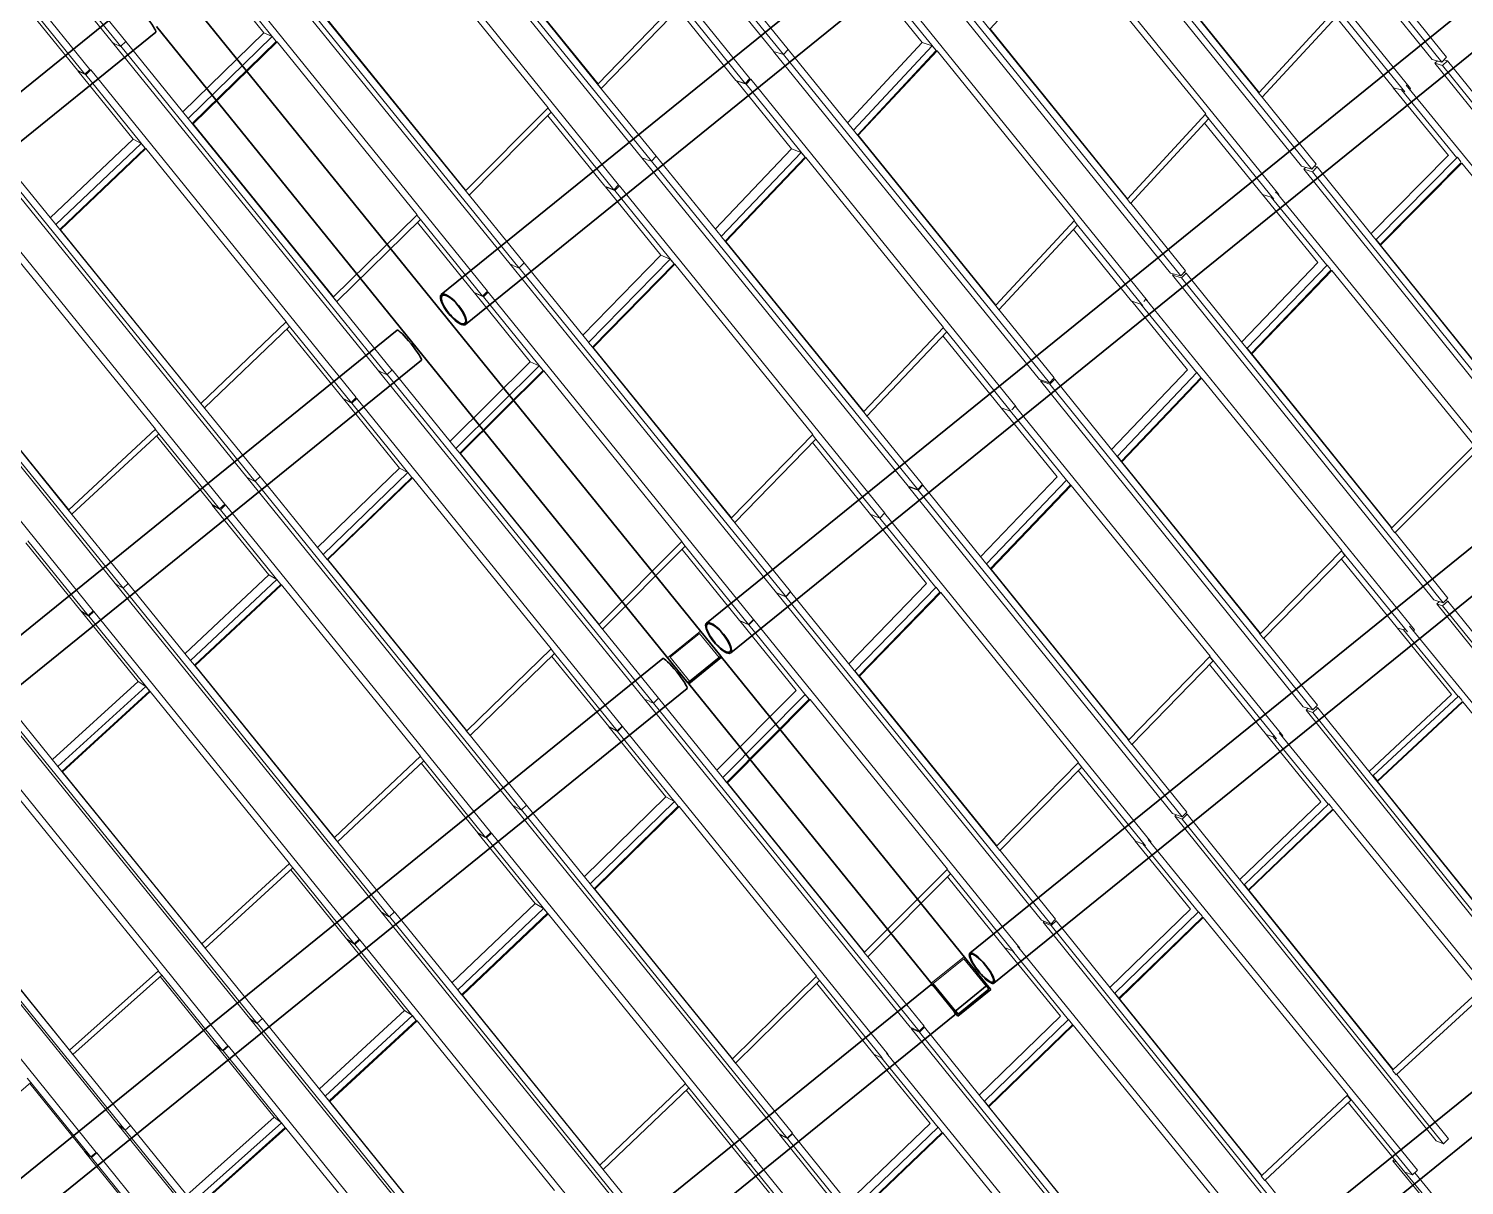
# Model space of a CAD drawing. Header units: millimetres. Extents: x 834681283 to 835686922, y 817551134 to 819407044.
# Drawn here: x 835292976 to 835303174, y 818116803 to 818125021 of the extents above; entities that cross this region are included whole.
import ezdxf

# ---------------------------------------------------------------- set-up
doc = ezdxf.new("R2010")
doc.units = ezdxf.units.MM
doc.header["$LTSCALE"] = 1200
doc.header["$MEASUREMENT"] = 0
for name, pattern in [('P01-MAGP-P-RF$0$P01_MS_01_N1-FloorPlan-PART2OFUPPERROOFSETTINGOUT$0$BH DASHED2', [3, 2, -1]), ('P01-MAGP-P-RF$0$P01_MS_01_N1-FloorPlan-PART2OFUPPERROOFSETTINGOUT$0$BH DASHED3', [2, 1, -1]), ('P01-MAGP-P-RF$0$PHANTOM', [2.5, 1.25, -0.25, 0.25, -0.25, 0.25, -0.25])]:
    doc.linetypes.add(name, pattern=pattern)
for name, color, linetype, lineweight in [('P01-MAGP-P-RF$0$MMH053__', 253, 'P01-MAGP-P-RF$0$PHANTOM', 40), ('P01-MAGP-P-RF$0$P01_MS_01_N1-FloorPlan-PART2OFUPPERROOFSETTINGOUT$0$S-BEAM', 253, 'Continuous', 35), ('P01-MAGP-P-RF$0$P01_MS_01_N1-FloorPlan-PART2OFUPPERROOFSETTINGOUT$0$S-BEAM-HIDN', 253, 'P01-MAGP-P-RF$0$P01_MS_01_N1-FloorPlan-PART2OFUPPERROOFSETTINGOUT$0$BH DASHED2', 18), ('P01-MAGP-P-RF$0$P01_MS_01_N1-FloorPlan-PART2OFUPPERROOFSETTINGOUT$0$S-COLS', 253, 'Continuous', 35), ('P01-MAGP-P-RF$0$P01_MS_01_N1-FloorPlan-PART2OFUPPERROOFSETTINGOUT$0$S-COLS-HIDN', 253, 'P01-MAGP-P-RF$0$P01_MS_01_N1-FloorPlan-PART2OFUPPERROOFSETTINGOUT$0$BH DASHED3', 18), ('P01-MAGP-P-RF$0$ROOF MESH HALF TONE$0$A-GLAZ', 253, 'Continuous', 9), ('P01-MAGP-P-RF$0$ROOF MESH HALF TONE$0$A-MASS', 253, 'Continuous', 9)]:
    doc.layers.add(name, color=color, linetype=linetype, lineweight=lineweight)

# ---------------------------------------------------------------- blocks, each defined once
blk = doc.blocks.new('P01-MAGP-P-RF$0$P01_MS_01_N1-FloorPlan-PART2OFUPPERROOFSETTINGOUT$0$Circular Hollow Sections - CHS273x10_PSB97-8451182-PART 2 OF  UPPER ROOF SETTING OUT')
at = {"layer": 'P01-MAGP-P-RF$0$P01_MS_01_N1-FloorPlan-PART2OFUPPERROOFSETTINGOUT$0$S-BEAM'}
for p, q in [((68874, 29559), (61814, 24615)), ((61970, 24392), (69031, 29335))]:
    blk.add_line(p, q, dxfattribs=at)
for centre, major_axis, start_param, end_param in [((68953, 29447), (-78, 112), 3.141593, 6.283185), ((61892, 24503), (-78, 112), 0, 3.141593), ((61892, 24503), (-73, 104), 0, 3.141593), ((61892, 24503), (-78, 112), 3.141593, 6.283185), ((61892, 24503), (-73, 104), 3.141593, 6.283185)]:
    blk.add_ellipse(centre, major_axis=major_axis, ratio=0.113157, start_param=start_param, end_param=end_param, dxfattribs=at)
blk = doc.blocks.new('P01-MAGP-P-RF$0$P01_MS_01_N1-FloorPlan-PART2OFUPPERROOFSETTINGOUT$0$Circular Hollow Sections - CHS273x10_PSB97-8452344-PART 2 OF  UPPER ROOF SETTING OUT')
at = {"layer": 'P01-MAGP-P-RF$0$P01_MS_01_N1-FloorPlan-PART2OFUPPERROOFSETTINGOUT$0$S-BEAM'}
for p, q in [((79635, 29769), (72642, 24873)), ((72798, 24649), (79792, 29546))]:
    blk.add_line(p, q, dxfattribs=at)
for centre, major_axis, start_param, end_param in [((79713, 29657), (-78, 112), 3.141593, 6.283185), ((72720, 24761), (-78, 112), 0, 3.141593), ((72720, 24761), (-73, 104), 0, 3.141593), ((72720, 24761), (-78, 112), 3.141593, 6.283185), ((72720, 24761), (-73, 104), 3.141593, 6.283185)]:
    blk.add_ellipse(centre, major_axis=major_axis, ratio=0.321903, start_param=start_param, end_param=end_param, dxfattribs=at)
blk = doc.blocks.new('P01-MAGP-P-RF$0$P01_MS_01_N1-FloorPlan-PART2OFUPPERROOFSETTINGOUT$0$Circular Hollow Sections - CHS273x10_PSB97-8467913-PART 2 OF  UPPER ROOF SETTING OUT')
at = {"layer": 'P01-MAGP-P-RF$0$P01_MS_01_N1-FloorPlan-PART2OFUPPERROOFSETTINGOUT$0$S-BEAM'}
for p, q in [((72314, 24643), (65254, 19699)), ((65410, 19476), (72471, 24419))]:
    blk.add_line(p, q, dxfattribs=at)
for centre, major_axis, start_param, end_param in [((72392, 24531), (-78, 112), 3.141593, 6.283185), ((65332, 19587), (-78, 112), 0, 3.141593), ((65332, 19587), (-73, 104), 0, 3.141593), ((65332, 19587), (-78, 112), 3.141593, 6.283185), ((65332, 19587), (-73, 104), 3.141593, 6.283185)]:
    blk.add_ellipse(centre, major_axis=major_axis, ratio=0.128373, start_param=start_param, end_param=end_param, dxfattribs=at)
blk = doc.blocks.new('P01-MAGP-P-RF$0$P01_MS_01_N1-FloorPlan-PART2OFUPPERROOFSETTINGOUT$0$Circular Hollow Sections - CHS273x10_PSB97-8451184-PART 2 OF  UPPER ROOF SETTING OUT')
at = {"layer": 'P01-MAGP-P-RF$0$P01_MS_01_N1-FloorPlan-PART2OFUPPERROOFSETTINGOUT$0$S-BEAM'}
for p, q in [((70594, 27101), (63522, 22149)), ((63679, 21926), (70751, 26877))]:
    blk.add_line(p, q, dxfattribs=at)
for centre, major_axis, start_param, end_param in [((70673, 26989), (-78, 112), 3.141593, 6.283185), ((63601, 22037), (-78, 112), 0, 3.141593), ((63601, 22037), (-73, 104), 0, 3.141593), ((63601, 22037), (-78, 112), 3.141593, 6.283185), ((63601, 22037), (-73, 104), 3.141593, 6.283185)]:
    blk.add_ellipse(centre, major_axis=major_axis, ratio=0.120776, start_param=start_param, end_param=end_param, dxfattribs=at)
blk = doc.blocks.new('P01-MAGP-P-RF$0$P01_MS_01_N1-FloorPlan-PART2OFUPPERROOFSETTINGOUT$0$Circular Hollow Sections - CHS273x10_PSB97-8452498-PART 2 OF  UPPER ROOF SETTING OUT')
at = {"layer": 'P01-MAGP-P-RF$0$P01_MS_01_N1-FloorPlan-PART2OFUPPERROOFSETTINGOUT$0$S-BEAM'}
for p, q in [((77913, 32226), (70925, 27333)), ((71082, 27109), (78070, 32002))]:
    blk.add_line(p, q, dxfattribs=at)
for centre, major_axis, start_param, end_param in [((77992, 32114), (-78, 112), 3.141593, 6.283185), ((71004, 27221), (-78, 112), 0, 3.141593), ((71004, 27221), (-78, 112), 3.141593, 6.283185), ((71004, 27221), (-73, 104), 3.141593, 6.283185), ((71004, 27221), (-73, 104), 0, 3.141593)]:
    blk.add_ellipse(centre, major_axis=major_axis, ratio=0.333615, start_param=start_param, end_param=end_param, dxfattribs=at)
blk = doc.blocks.new('P01-MAGP-P-RF$0$P01_MS_01_N1-FloorPlan-PART2OFUPPERROOFSETTINGOUT$0$Circular Hollow Sections - CHS273x10_PSB97-8780686-PART 2 OF  UPPER ROOF SETTING OUT')
at = {"layer": 'P01-MAGP-P-RF$0$P01_MS_01_N1-FloorPlan-PART2OFUPPERROOFSETTINGOUT$0$S-BEAM'}
for p, q in [((79690, 26145), (74344, 22402)), ((74500, 22178), (79847, 25922))]:
    blk.add_line(p, q, dxfattribs=at)
for centre, major_axis, start_param, end_param in [((79768, 26034), (-78, 112), 3.141593, 6.283185), ((74422, 22290), (-78, 112), 0, 3.141593), ((74422, 22290), (-73, 104), 0, 3.141593), ((74422, 22290), (-78, 112), 3.141593, 6.283185), ((74422, 22290), (-73, 104), 3.141593, 6.283185)]:
    blk.add_ellipse(centre, major_axis=major_axis, ratio=0.248945, start_param=start_param, end_param=end_param, dxfattribs=at)
blk = doc.blocks.new('P01-MAGP-P-RF$0$P01_MS_01_N1-FloorPlan-PART2OFUPPERROOFSETTINGOUT$0$Circular Hollow Sections - CHS273x10_PSB97-8780685-PART 2 OF  UPPER ROOF SETTING OUT')
at = {"layer": 'P01-MAGP-P-RF$0$P01_MS_01_N1-FloorPlan-PART2OFUPPERROOFSETTINGOUT$0$S-BEAM'}
for p, q in [((74051, 22197), (66959, 17231)), ((67115, 17007), (74208, 21973))]:
    blk.add_line(p, q, dxfattribs=at)
for centre, major_axis, start_param, end_param in [((74130, 22085), (-78, 112), 5.685052, 6.283185), ((74130, 22085), (-78, 112), 3.141593, 3.739726), ((67037, 17119), (-78, 112), 3.141593, 6.283185), ((67037, 17119), (-78, 112), 0, 3.141593), ((67037, 17119), (-73, 104), 0, 3.141593), ((67037, 17119), (-73, 104), 3.141593, 6.283185)]:
    blk.add_ellipse(centre, major_axis=major_axis, ratio=0.136488, start_param=start_param, end_param=end_param, dxfattribs=at)
at = {"layer": 'P01-MAGP-P-RF$0$P01_MS_01_N1-FloorPlan-PART2OFUPPERROOFSETTINGOUT$0$S-BEAM-HIDN'}
blk.add_ellipse((74130, 22085), major_axis=(-78, 112), ratio=0.136488, start_param=3.745948, end_param=5.67883, dxfattribs=at)
blk = doc.blocks.new('P01-MAGP-P-RF$0$ROOF MESH HALF TONE')
at = {"layer": 'P01-MAGP-P-RF$0$ROOF MESH HALF TONE$0$A-GLAZ', "lineweight": 5}
for p, q in [((66998, 31739), (68720, 29281)), ((68777, 29250), (67053, 31711)), ((68547, 29103), (66829, 31558)), ((71677, 31350), (73400, 28892)), ((73468, 28865), (71744, 31325)), ((68814, 29283), (67512, 31141)), ((73219, 28711), (71503, 31165)), ((76361, 30949), (78062, 28508)), ((78131, 28484), (76431, 30925)), ((77896, 28312), (76165, 30779)), ((70691, 30661), (72413, 28203)), ((72480, 28173), (70755, 30634)), ((72236, 28022), (70520, 30476)), ((75374, 30264), (77084, 27816)), ((77155, 27791), (75445, 30239)), ((76814, 28362), (75480, 30273)), ((76910, 27626), (75187, 30086)), ((71230, 30041), (72135, 28750)), ((72140, 28748), (71235, 30039)), ((69705, 29971), (71427, 27514)), ((71491, 27482), (69766, 29943)), ((70869, 29898), (71774, 28604)), ((69797, 29276), (69441, 29786)), ((71253, 27333), (69536, 29787)), ((69881, 29209), (69499, 29755)), ((68457, 29103), (68100, 29613)), ((68509, 29072), (68119, 29629)), ((74387, 29579), (76104, 27124)), ((75830, 27674), (74492, 29586)), ((76820, 28360), (75930, 29635)), ((76175, 27098), (74457, 29553)), ((74946, 28943), (75539, 29506)), ((75539, 29506), (76431, 28234)), ((73504, 28898), (73125, 29439)), ((74458, 28881), (74102, 29389)), ((75926, 26939), (74207, 29395)), ((68720, 29282), (70441, 26824)), ((68733, 29275), (68720, 29282)), ((68734, 29272), (68777, 29250)), ((68815, 29283), (68778, 29251)), ((69219, 28706), (68815, 29283)), ((69797, 29276), (69184, 28756)), ((69855, 29245), (69797, 29276)), ((70238, 29355), (71145, 28061)), ((71150, 28058), (70243, 29353)), ((72754, 29299), (72140, 28748)), ((74553, 28817), (74171, 29362)), ((70502, 26790), (68778, 29251)), ((69219, 28706), (69855, 29245)), ((69245, 28669), (69881, 29208)), ((69250, 28666), (69886, 29206)), ((69881, 29208), (69855, 29245)), ((69881, 29209), (69886, 29206)), ((69881, 29209), (69881, 29208)), ((69886, 29206), (70793, 27910)), ((72161, 28713), (72774, 29264)), ((73119, 28705), (72746, 29239)), ((73183, 28679), (72774, 29264)), ((68457, 29103), (68509, 29072)), ((68819, 28586), (68460, 29099)), ((68514, 29066), (68460, 29099)), ((68509, 29072), (68547, 29103)), ((68552, 29098), (68514, 29066)), ((68899, 28516), (68514, 29066)), ((68545, 29102), (68552, 29098)), ((70270, 26644), (68552, 29098)), ((78166, 28517), (77822, 29012)), ((73399, 28892), (75122, 26433)), ((73461, 28868), (73399, 28892)), ((73461, 28868), (73468, 28865)), ((73504, 28898), (73469, 28865)), ((75191, 26406), (73469, 28865)), ((73927, 28293), (73504, 28898)), ((74458, 28881), (73889, 28349)), ((74527, 28853), (74458, 28881)), ((74946, 28943), (74940, 28945)), ((75836, 27672), (74946, 28943)), ((77416, 28920), (76820, 28360)), ((76839, 28325), (77435, 28885)), ((77853, 28292), (77413, 28918)), ((73927, 28293), (74527, 28853)), ((73953, 28257), (74553, 28817)), ((74553, 28817), (73953, 28257)), ((73959, 28255), (74559, 28815)), ((74553, 28817), (74527, 28853)), ((74553, 28817), (74559, 28815)), ((74559, 28815), (75449, 27544)), ((77776, 28326), (77403, 28856)), ((69219, 28706), (69245, 28669)), ((69250, 28666), (69245, 28669)), ((69245, 28669), (70154, 27372)), ((70159, 27369), (69250, 28666)), ((72515, 28207), (72135, 28750)), ((72140, 28748), (72135, 28750)), ((72136, 28750), (72161, 28713)), ((73119, 28705), (73183, 28679)), ((73479, 28191), (73122, 28701)), ((73189, 28673), (73122, 28701)), ((73183, 28679), (73219, 28711)), ((73225, 28705), (73189, 28673)), ((73572, 28126), (73189, 28673)), ((73217, 28709), (73225, 28705)), ((74942, 26252), (73225, 28705)), ((67734, 28592), (69456, 26135)), ((69513, 26099), (67789, 28560)), ((68227, 28020), (67827, 28591)), ((68819, 28586), (68192, 28069)), ((68873, 28553), (68819, 28586)), ((71774, 28604), (71150, 28058)), ((71171, 28024), (71794, 28570)), ((71794, 28570), (71772, 28603)), ((72200, 27990), (71794, 28570)), ((68227, 28020), (68873, 28553)), ((68253, 27983), (68899, 28516)), ((68258, 27980), (68904, 28514)), ((68899, 28516), (68873, 28553)), ((68899, 28516), (68904, 28514)), ((68899, 28516), (68899, 28516)), ((68904, 28514), (69813, 27215)), ((72138, 28019), (71768, 28547)), ((78062, 28508), (78131, 28484)), ((78081, 28481), (78099, 28495)), ((78081, 28481), (79763, 26055)), ((78134, 28460), (78081, 28481)), ((78131, 28484), (78166, 28517)), ((78172, 28491), (78134, 28460)), ((79816, 26034), (78134, 28460)), ((78148, 28500), (78172, 28491)), ((79497, 26580), (78172, 28491)), ((69286, 25954), (67568, 28408)), ((76813, 28361), (76839, 28325)), ((76820, 28360), (76814, 28362)), ((73927, 28293), (73953, 28257)), ((75226, 26439), (73927, 28293)), ((73959, 28255), (73953, 28257)), ((74850, 26983), (73959, 28255)), ((77190, 27824), (76840, 28325)), ((78131, 27820), (77773, 28327)), ((77830, 28307), (77773, 28327)), ((77837, 28313), (77830, 28307)), ((78189, 27799), (77830, 28307)), ((79625, 25851), (77867, 28339)), ((77890, 28306), (77896, 28312)), ((72413, 28203), (74138, 25742)), ((72441, 28192), (72413, 28203)), ((72441, 28189), (72480, 28173)), ((72516, 28208), (72480, 28175)), ((74205, 25714), (72480, 28175)), ((72937, 27607), (72516, 28208)), ((73479, 28191), (72899, 27661)), ((72937, 27606), (73546, 28162)), ((73546, 28162), (73479, 28191)), ((73571, 28126), (73546, 28162)), ((76431, 28234), (75836, 27672)), ((75855, 27637), (76450, 28200)), ((76794, 27634), (76419, 28170)), ((76450, 28200), (76428, 28231)), ((76872, 27597), (76428, 28231)), ((71527, 27516), (71145, 28061)), ((71150, 28058), (71145, 28061)), ((71145, 28060), (71171, 28024)), ((72962, 27570), (73571, 28126)), ((72968, 27568), (73577, 28124)), ((73572, 28126), (73571, 28126)), ((73572, 28126), (73577, 28124)), ((73577, 28124), (74468, 26851)), ((68227, 28020), (68253, 27983)), ((68258, 27980), (68253, 27983)), ((68253, 27983), (69164, 26683)), ((69168, 26680), (68258, 27980)), ((72138, 28019), (72200, 27990)), ((72500, 27502), (72142, 28014)), ((72206, 27984), (72142, 28014)), ((72200, 27990), (72236, 28022)), ((72242, 28016), (72206, 27984)), ((72590, 27435), (72206, 27984)), ((72234, 28020), (72242, 28016)), ((73959, 25563), (72242, 28016)), ((66749, 27903), (68471, 25446)), ((68524, 25408), (66800, 27868)), ((70793, 27910), (70159, 27369)), ((70181, 27335), (70815, 27876)), ((70797, 27901), (70791, 27908)), ((71158, 27332), (70791, 27856)), ((70815, 27876), (70792, 27908)), ((71216, 27301), (70814, 27875)), ((67921, 27821), (68832, 26520)), ((77084, 27816), (77155, 27791)), ((77100, 27794), (77113, 27806)), ((77100, 27794), (78785, 25366)), ((77159, 27772), (77100, 27794)), ((77155, 27791), (77190, 27824)), ((77196, 27803), (77159, 27772)), ((78845, 25344), (77159, 27772)), ((77176, 27811), (77196, 27803)), ((78520, 25895), (77196, 27803)), ((78131, 27821), (77543, 27303)), ((77577, 27260), (78193, 27802)), ((77604, 27222), (78216, 27761)), ((77606, 27218), (78221, 27759)), ((78216, 27769), (78193, 27802)), ((78216, 27761), (78221, 27759)), ((78221, 27759), (79162, 26427)), ((68302, 25264), (66583, 27719)), ((75830, 27674), (75855, 27637)), ((75838, 27662), (75830, 27674)), ((75836, 27672), (75830, 27674)), ((76210, 27131), (75856, 27638)), ((76891, 27644), (76886, 27640)), ((78641, 25162), (76891, 27644)), ((72937, 27606), (72962, 27570)), ((74240, 25747), (72958, 27576)), ((72968, 27568), (72962, 27570)), ((73861, 26294), (72968, 27568)), ((75449, 27544), (74850, 26983)), ((75468, 27510), (75446, 27541)), ((77152, 27125), (76793, 27635)), ((76855, 27612), (76793, 27635)), ((76859, 27616), (76855, 27612)), ((77215, 27101), (76855, 27612)), ((76906, 27622), (76910, 27626)), ((71427, 27514), (73152, 25053)), ((71446, 27505), (71427, 27514)), ((71447, 27502), (71491, 27482)), ((71527, 27516), (71491, 27484)), ((73216, 25022), (71491, 27484)), ((71945, 26921), (71527, 27516)), ((72500, 27502), (71907, 26974)), ((71945, 26920), (72564, 27471)), ((71970, 26884), (72590, 27435)), ((71976, 26882), (72595, 27432)), ((72564, 27471), (72500, 27502)), ((72590, 27435), (72564, 27471)), ((72590, 27435), (72595, 27432)), ((72590, 27435), (72590, 27435)), ((72595, 27432), (73488, 26157)), ((74869, 26949), (75468, 27510)), ((75813, 26944), (75438, 27481)), ((75890, 26906), (75468, 27510)), ((70538, 26824), (70154, 27372)), ((70159, 27369), (70154, 27372)), ((70155, 27371), (70181, 27335)), ((71158, 27332), (71216, 27301)), ((71216, 27301), (71253, 27333)), ((71251, 27331), (71259, 27327)), ((67261, 27297), (68173, 25995)), ((68178, 25992), (67265, 27294)), ((71522, 26812), (71161, 27328)), ((71222, 27295), (71161, 27328)), ((71259, 27327), (71222, 27295)), ((71608, 26743), (71222, 27295)), ((72976, 24874), (71259, 27327)), ((77572, 27262), (77577, 27260)), ((77577, 27260), (77604, 27222)), ((69813, 27215), (69168, 26680)), ((69190, 26646), (69834, 27181)), ((69834, 27181), (69811, 27214)), ((70177, 26645), (69814, 27164)), ((70232, 26612), (69834, 27181)), ((76175, 27098), (76210, 27131)), ((77604, 27222), (77598, 27224)), ((77604, 27222), (77601, 27220)), ((77606, 27218), (77601, 27220)), ((78525, 25894), (77606, 27218)), ((76104, 27124), (76175, 27098)), ((76115, 27109), (76124, 27117)), ((76115, 27109), (77807, 24676)), ((76179, 27084), (76115, 27109)), ((76215, 27116), (76179, 27084)), ((77871, 24651), (76179, 27084)), ((76200, 27122), (76215, 27116)), ((77540, 25211), (76215, 27116)), ((77153, 27125), (76574, 26601)), ((76610, 26553), (77218, 27103)), ((77241, 27064), (76634, 26514)), ((76639, 26512), (77247, 27062)), ((77241, 27069), (77218, 27103)), ((77241, 27064), (77247, 27062)), ((77247, 27062), (78170, 25752)), ((74844, 26985), (74869, 26949)), ((74850, 26983), (74844, 26985)), ((76175, 26430), (75814, 26943)), ((75878, 26917), (75814, 26943)), ((75914, 26950), (75899, 26936)), ((77655, 24475), (75914, 26950)), ((70441, 26825), (72165, 24364)), ((70455, 26817), (70441, 26825)), ((70539, 26824), (70502, 26792)), ((70952, 26235), (70539, 26824)), ((71945, 26920), (71970, 26884)), ((71976, 26882), (71970, 26884)), ((71970, 26884), (72865, 25607)), ((72871, 25605), (71976, 26882)), ((74468, 26851), (73861, 26294)), ((74488, 26817), (74466, 26849)), ((75881, 26920), (75878, 26917)), ((76240, 26404), (75878, 26917)), ((70456, 26814), (70502, 26790)), ((72227, 24331), (70502, 26792)), ((71522, 26812), (70915, 26288)), ((70952, 26235), (71582, 26780)), ((70977, 26198), (71608, 26743)), ((70983, 26196), (71613, 26740)), ((71582, 26780), (71522, 26812)), ((71608, 26743), (71582, 26780)), ((71608, 26743), (71613, 26740)), ((71608, 26743), (71608, 26743)), ((71613, 26740), (72508, 25462)), ((73881, 26260), (74488, 26817)), ((74836, 26252), (74459, 26791)), ((74906, 26219), (74488, 26817)), ((69550, 26132), (69164, 26683)), ((69168, 26680), (69164, 26683)), ((69165, 26683), (69190, 26646)), ((70177, 26645), (70232, 26612)), ((70543, 26122), (70180, 26641)), ((70238, 26606), (70180, 26641)), ((70232, 26612), (70270, 26644)), ((70275, 26638), (70238, 26606)), ((70268, 26642), (70275, 26638)), ((71992, 24184), (70275, 26638)), ((68832, 26520), (68178, 25992)), ((68854, 26486), (68831, 26519)), ((70626, 26051), (70238, 26606)), ((76606, 26555), (76610, 26553)), ((76610, 26553), (76636, 26516)), ((76636, 26516), (76632, 26517)), ((68199, 25958), (68854, 26486)), ((69196, 25958), (68836, 26472)), ((69247, 25923), (68854, 26486)), ((75122, 26433), (75191, 26406)), ((75128, 26424), (75133, 26428)), ((75128, 26424), (76829, 23984)), ((75194, 26397), (75128, 26424)), ((75191, 26406), (75226, 26439)), ((75230, 26429), (75194, 26397)), ((75221, 26433), (75230, 26429)), ((76557, 24525), (75230, 26429)), ((76175, 26430), (75598, 25902)), ((76639, 26512), (76634, 26514)), ((77546, 25209), (76639, 26512)), ((76895, 23957), (75194, 26397)), ((75636, 25851), (76241, 26405)), ((76266, 26367), (75660, 25813)), ((75665, 25810), (76271, 26364)), ((76267, 26368), (76241, 26405)), ((76266, 26367), (76267, 26368)), ((76266, 26367), (76271, 26364)), ((76271, 26364), (77180, 25072)), ((70952, 26235), (70977, 26198)), ((73861, 26294), (73855, 26296)), ((73856, 26296), (73881, 26260)), ((75198, 25736), (74836, 26252)), ((74901, 26224), (74836, 26252)), ((75263, 25707), (74901, 26224)), ((74937, 26256), (74911, 26233)), ((76670, 23788), (74937, 26256)), ((69456, 26135), (71179, 23676)), ((69466, 26129), (69456, 26135)), ((69467, 26126), (69513, 26099)), ((69551, 26132), (69513, 26101)), ((69959, 25549), (69551, 26132)), ((70543, 26122), (69923, 25601)), ((70600, 26087), (70543, 26122)), ((70983, 26196), (70978, 26198)), ((70978, 26198), (71875, 24918)), ((71880, 24915), (70983, 26196)), ((73488, 26157), (72871, 25605)), ((72891, 25571), (73508, 26123)), ((73508, 26123), (73486, 26155)), ((73922, 25531), (73508, 26123)), ((71238, 23639), (69513, 26101)), ((69959, 25549), (70600, 26087)), ((69985, 25512), (70626, 26051)), ((69990, 25510), (70631, 26048)), ((70626, 26051), (70600, 26087)), ((70626, 26051), (70631, 26048)), ((70626, 26051), (70626, 26051)), ((70631, 26048), (71528, 24766)), ((73858, 25561), (73482, 26099)), ((68562, 25440), (68173, 25995)), ((68178, 25992), (68173, 25995)), ((68174, 25994), (68199, 25958)), ((69196, 25958), (69247, 25923)), ((69564, 25432), (69198, 25954)), ((69253, 25917), (69198, 25954)), ((69247, 25923), (69286, 25954)), ((69291, 25949), (69253, 25917)), ((69644, 25358), (69253, 25917)), ((69285, 25953), (69291, 25949)), ((71009, 23495), (69291, 25949)), ((75633, 25852), (75636, 25851)), ((75636, 25851), (75661, 25814)), ((75661, 25814), (75658, 25815)), ((75665, 25810), (75660, 25813)), ((76563, 24523), (75665, 25810)), ((68215, 25270), (67858, 25779)), ((68263, 25233), (67872, 25791)), ((74138, 25742), (74205, 25714)), ((74141, 25738), (75849, 23292)), ((74206, 25709), (74141, 25738)), ((74205, 25714), (74240, 25747)), ((74242, 25742), (74206, 25709)), ((75915, 23263), (74206, 25709)), ((74237, 25744), (74242, 25742)), ((75571, 23839), (74242, 25742)), ((75198, 25736), (74616, 25206)), ((74655, 25153), (75264, 25708)), ((75290, 25672), (75264, 25708)), ((78170, 25752), (77546, 25209)), ((77564, 25171), (78189, 25715)), ((73253, 25055), (72865, 25607)), ((72871, 25605), (72865, 25607)), ((72866, 25607), (72891, 25571)), ((75289, 25671), (74679, 25116)), ((74685, 25113), (75295, 25668)), ((75289, 25671), (75290, 25672)), ((75289, 25671), (75295, 25668)), ((75295, 25668), (76193, 24388)), ((69959, 25549), (69985, 25512)), ((69990, 25510), (69985, 25513)), ((69985, 25513), (70884, 24230)), ((70889, 24227), (69990, 25510)), ((74221, 25043), (73858, 25561)), ((73858, 25561), (73873, 25554)), ((73922, 25531), (73872, 25555)), ((73958, 25563), (73922, 25531)), ((74285, 25012), (73922, 25531)), ((75685, 23100), (73958, 25563)), ((68470, 25446), (70193, 22987)), ((68478, 25441), (68470, 25446)), ((68479, 25438), (68524, 25408)), ((68524, 25409), (68522, 25411)), ((68563, 25440), (68524, 25409)), ((70248, 22948), (68524, 25409)), ((68967, 24863), (68563, 25440)), ((69564, 25432), (68931, 24915)), ((68967, 24863), (69618, 25395)), ((69618, 25395), (69564, 25432)), ((69644, 25358), (69618, 25395)), ((72508, 25462), (71880, 24915)), ((71901, 24882), (72529, 25428)), ((72877, 24874), (72505, 25407)), ((72529, 25428), (72506, 25460)), ((72939, 24842), (72529, 25428)), ((68992, 24827), (69644, 25358)), ((68997, 24824), (69649, 25355)), ((69644, 25358), (69649, 25355)), ((69644, 25358), (69644, 25358)), ((69649, 25355), (70548, 24071)), ((68215, 25270), (68263, 25233)), ((68585, 24741), (68217, 25267)), ((68267, 25228), (68217, 25267)), ((68263, 25233), (68302, 25264)), ((68306, 25259), (68267, 25228)), ((68662, 24665), (68267, 25228)), ((68301, 25263), (68306, 25259)), ((70024, 22804), (68306, 25259)), ((77538, 25209), (77540, 25211)), ((77546, 25209), (77540, 25211)), ((77540, 25205), (77564, 25171)), ((74655, 25153), (74680, 25117)), ((74685, 25113), (74679, 25116)), ((75577, 23836), (74685, 25113)), ((77907, 24683), (77566, 25173)), ((73152, 25053), (73216, 25022)), ((73153, 25052), (74867, 22600)), ((73217, 25020), (73153, 25052)), ((73216, 25022), (73253, 25055)), ((73253, 25053), (73217, 25020)), ((74932, 22568), (73217, 25020)), ((74583, 23151), (73253, 25053)), ((74221, 25043), (73630, 24514)), ((73669, 24460), (74286, 25013)), ((74311, 24976), (74286, 25013)), ((77180, 25072), (76563, 24523)), ((76581, 24487), (77199, 25036)), ((77536, 24495), (77172, 25012)), ((77199, 25036), (77176, 25069)), ((77604, 24464), (77178, 25070)), ((72264, 24363), (71875, 24918)), ((71880, 24915), (71875, 24918)), ((71876, 24918), (71901, 24882)), ((74311, 24976), (73694, 24423)), ((73699, 24420), (74316, 24973)), ((74311, 24976), (74311, 24976)), ((74311, 24976), (74316, 24973)), ((74316, 24973), (75209, 23700)), ((68967, 24863), (68992, 24827)), ((68997, 24824), (68993, 24827)), ((68993, 24827), (69893, 23541)), ((69898, 23538), (68997, 24824)), ((72877, 24874), (72939, 24842)), ((73244, 24351), (72879, 24873)), ((72941, 24839), (72879, 24873)), ((72939, 24842), (72976, 24874)), ((72978, 24872), (72941, 24839)), ((73332, 24281), (72941, 24839)), ((72975, 24873), (72978, 24872)), ((74700, 22413), (72978, 24872)), ((67485, 24756), (69207, 22298)), ((69259, 22257), (67536, 24717)), ((67974, 24178), (67575, 24748)), ((68585, 24741), (67939, 24229)), ((67974, 24177), (68636, 24701)), ((68636, 24701), (68585, 24741)), ((68661, 24665), (68636, 24701)), ((71528, 24766), (70889, 24227)), ((70910, 24193), (71549, 24733)), ((71549, 24733), (71527, 24765)), ((71897, 24187), (71529, 24713)), ((71955, 24153), (71549, 24733)), ((77871, 24651), (77907, 24683)), ((68000, 24141), (68661, 24665)), ((68662, 24665), (68000, 24141)), ((68004, 24138), (68666, 24662)), ((68662, 24665), (68666, 24662)), ((68666, 24662), (69567, 23375)), ((77807, 24676), (77871, 24651)), ((77827, 24647), (77845, 24661)), ((77827, 24647), (79515, 22217)), ((77866, 24631), (77827, 24647)), ((77906, 24661), (77866, 24631)), ((79554, 22200), (77866, 24631)), ((77890, 24667), (77906, 24661)), ((79239, 22741), (77906, 24661)), ((69040, 22114), (67321, 24569)), ((76556, 24524), (76581, 24487)), ((76563, 24523), (76557, 24525)), ((76931, 23989), (76583, 24488)), ((77885, 23998), (77534, 24496)), ((77578, 24480), (77534, 24496)), ((77587, 24487), (77578, 24480)), ((77931, 23979), (77578, 24480)), ((79371, 22023), (77622, 24502)), ((73669, 24460), (73694, 24423)), ((73699, 24420), (73694, 24423)), ((74589, 23149), (73699, 24420)), ((76193, 24388), (75577, 23836)), ((76213, 24353), (76190, 24385)), ((76623, 23770), (76191, 24386)), ((77647, 24467), (77655, 24475)), ((72165, 24364), (73884, 21908)), ((72198, 24347), (72165, 24364)), ((72198, 24346), (72227, 24331)), ((72264, 24363), (72227, 24331)), ((72227, 24331), (72264, 24363)), ((73946, 21875), (72227, 24331)), ((73594, 22464), (72264, 24363)), ((73244, 24351), (72641, 23824)), ((72680, 23770), (73306, 24318)), ((72705, 23733), (73332, 24282)), ((73332, 24281), (72705, 23733)), ((72710, 23730), (73337, 24279)), ((73332, 24282), (73306, 24318)), ((73332, 24281), (73337, 24279)), ((73337, 24279), (74227, 23008)), ((75596, 23801), (76213, 24353)), ((76554, 23804), (76186, 24329)), ((67974, 24177), (68000, 24141)), ((71275, 23672), (70884, 24230)), ((70889, 24227), (70884, 24230)), ((70885, 24229), (70910, 24193)), ((71897, 24187), (71955, 24153)), ((72266, 23660), (71899, 24185)), ((71958, 24149), (71899, 24185)), ((71955, 24153), (71992, 24184)), ((71996, 24181), (71958, 24149)), ((71991, 24184), (71996, 24181)), ((73716, 21724), (71996, 24181)), ((66501, 24067), (68222, 21610)), ((68004, 24138), (68000, 24141)), ((68000, 24141), (68902, 22853)), ((68906, 22850), (68004, 24138)), ((70548, 24071), (69898, 23538)), ((70569, 24037), (70546, 24070)), ((72351, 23588), (71958, 24149)), ((68270, 21566), (66548, 24026)), ((67683, 23967), (68585, 22679)), ((69919, 23505), (70569, 24037)), ((70916, 23500), (70550, 24022)), ((70970, 23463), (70569, 24037)), ((76829, 23984), (76895, 23957)), ((76847, 23959), (76862, 23971)), ((76932, 23969), (76894, 23939)), ((76895, 23957), (76931, 23989)), ((76916, 23976), (76932, 23969)), ((78262, 22055), (76932, 23969)), ((77886, 23998), (77263, 23493)), ((77291, 23461), (77935, 23983)), ((77958, 23950), (77935, 23983)), ((68055, 21423), (66336, 23879)), ((76847, 23959), (78534, 21529)), ((76894, 23939), (76847, 23959)), ((78581, 21509), (76894, 23939)), ((77318, 23422), (77960, 23942)), ((77319, 23417), (77962, 23939)), ((77958, 23940), (77962, 23939)), ((77962, 23939), (78931, 22566)), ((72680, 23770), (72705, 23733)), ((75570, 23838), (75596, 23801)), ((75577, 23836), (75571, 23839)), ((75951, 23295), (75597, 23802)), ((76907, 23302), (76552, 23805)), ((76601, 23785), (76552, 23805)), ((76606, 23789), (76601, 23785)), ((76958, 23280), (76601, 23785)), ((78391, 21332), (76644, 23810)), ((76664, 23782), (76670, 23788)), ((71178, 23676), (72900, 21218)), ((71194, 23667), (71178, 23676)), ((71194, 23666), (71238, 23639)), ((71275, 23672), (71238, 23640)), ((71689, 23082), (71275, 23672)), ((72266, 23660), (71651, 23136)), ((72326, 23624), (72266, 23660)), ((72710, 23730), (72705, 23733)), ((73599, 22461), (72710, 23730)), ((75209, 23700), (74589, 23149)), ((74608, 23115), (75229, 23666)), ((75229, 23666), (75206, 23697)), ((75642, 23077), (75207, 23698)), ((72959, 21182), (71238, 23640)), ((71689, 23082), (72326, 23624)), ((71714, 23045), (72351, 23588)), ((72351, 23588), (71714, 23045)), ((71719, 23042), (72356, 23585)), ((72351, 23588), (72326, 23624)), ((72351, 23588), (72356, 23585)), ((72356, 23585), (73245, 22315)), ((75573, 23114), (75203, 23643)), ((68310, 21596), (66982, 23492)), ((70286, 22980), (69893, 23541)), ((69898, 23538), (69893, 23541)), ((69894, 23541), (69919, 23505)), ((70916, 23500), (70970, 23463)), ((71288, 22969), (70918, 23497)), ((70975, 23459), (70918, 23497)), ((70970, 23463), (71009, 23495)), ((71013, 23490), (70975, 23459)), ((71370, 22894), (70975, 23459)), ((71008, 23494), (71013, 23490)), ((72732, 21035), (71013, 23490)), ((77284, 23463), (77291, 23461)), ((77291, 23461), (77318, 23422)), ((67915, 22162), (67012, 23451)), ((69567, 23375), (68906, 22850)), ((69588, 23342), (69565, 23374)), ((77318, 23422), (77311, 23424)), ((77318, 23422), (77315, 23419)), ((77319, 23417), (77315, 23419)), ((78266, 22053), (77319, 23417)), ((68928, 22817), (69588, 23342)), ((69935, 22813), (69573, 23330)), ((69986, 22774), (69588, 23342)), ((75849, 23292), (75915, 23263)), ((75864, 23272), (75874, 23280)), ((75864, 23272), (77555, 20840)), ((75916, 23248), (75864, 23272)), ((75915, 23263), (75951, 23295)), ((75954, 23279), (75916, 23248)), ((75940, 23285), (75954, 23279)), ((77282, 21369), (75954, 23279)), ((76907, 23302), (76293, 22791)), ((76324, 22752), (76961, 23283)), ((76985, 23249), (76961, 23283)), ((74583, 23151), (74608, 23115)), ((74589, 23149), (74583, 23151)), ((77607, 20817), (75916, 23248)), ((76351, 22714), (76985, 23241)), ((76353, 22710), (76989, 23240)), ((76985, 23241), (76989, 23240)), ((76989, 23240), (77941, 21889)), ((71689, 23082), (71714, 23045)), ((72997, 21214), (71689, 23082)), ((74968, 22601), (74609, 23115)), ((75930, 22606), (75572, 23115)), ((75625, 23091), (75572, 23115)), ((75629, 23094), (75625, 23091)), ((75984, 22580), (75625, 23091)), ((77408, 20642), (75664, 23119)), ((75680, 23097), (75685, 23100)), ((70192, 22987), (71915, 20528)), ((70202, 22981), (70192, 22987)), ((70203, 22979), (70248, 22948)), ((70287, 22980), (70249, 22949)), ((71971, 20490), (70249, 22949)), ((70697, 22395), (70287, 22980)), ((71288, 22969), (70659, 22449)), ((71344, 22930), (71288, 22969)), ((71719, 23042), (71714, 23045)), ((72609, 21772), (71719, 23042)), ((74227, 23008), (73599, 22461)), ((73619, 22427), (74247, 22975)), ((74594, 22424), (74223, 22954)), ((74247, 22975), (74224, 23006)), ((74659, 22386), (74225, 23007)), ((69298, 22288), (68902, 22853)), ((68906, 22850), (68902, 22853)), ((68903, 22853), (68928, 22817)), ((70697, 22395), (71344, 22930)), ((70722, 22358), (71370, 22894)), ((71370, 22894), (70722, 22358)), ((70727, 22355), (71375, 22891)), ((71370, 22894), (71344, 22930)), ((71370, 22894), (71375, 22891)), ((71375, 22891), (72264, 21620)), ((69935, 22813), (69986, 22774)), ((70310, 22277), (69937, 22810)), ((69990, 22769), (69937, 22810)), ((69986, 22774), (70024, 22804)), ((70029, 22800), (69990, 22769)), ((70388, 22200), (69990, 22769)), ((70024, 22804), (70029, 22800)), ((71747, 20345), (70029, 22800)), ((76319, 22754), (76324, 22752)), ((76324, 22752), (76351, 22714)), ((68585, 22679), (67915, 22162)), ((67937, 22129), (68607, 22646)), ((68607, 22646), (68584, 22678)), ((69001, 22083), (68607, 22646)), ((76351, 22714), (76345, 22716)), ((76351, 22714), (76349, 22712)), ((76353, 22710), (76349, 22712)), ((77286, 21367), (76353, 22710)), ((68954, 22125), (68595, 22637)), ((74867, 22600), (74932, 22568)), ((74878, 22585), (74885, 22591)), ((74878, 22585), (76575, 20150)), ((74933, 22558), (74878, 22585)), ((74932, 22568), (74968, 22601)), ((74971, 22590), (74933, 22558)), ((76629, 20123), (74933, 22558)), ((74961, 22594), (74971, 22590)), ((76298, 20684), (74971, 22590)), ((75930, 22606), (75319, 22090)), ((75352, 22047), (75986, 22582)), ((76011, 22542), (75376, 22007)), ((75381, 22005), (76015, 22540)), ((76011, 22548), (75986, 22582)), ((76011, 22542), (76015, 22540)), ((76015, 22540), (76952, 21210)), ((73599, 22461), (73594, 22464)), ((73594, 22463), (73619, 22427)), ((70697, 22395), (70722, 22358)), ((72009, 20521), (70697, 22395)), ((70727, 22355), (70722, 22358)), ((71617, 21084), (70727, 22355)), ((73983, 21907), (73619, 22427)), ((74954, 21910), (74592, 22425)), ((74647, 22397), (74592, 22425)), ((74650, 22399), (74647, 22397)), ((75009, 21881), (74647, 22397)), ((76424, 19953), (74684, 22428)), ((74697, 22410), (74700, 22413)), ((69207, 22299), (70930, 19839)), ((69214, 22293), (69207, 22299)), ((69215, 22292), (69259, 22257)), ((69298, 22289), (69260, 22258)), ((70982, 19798), (69260, 22258)), ((69705, 21709), (69298, 22289)), ((70310, 22277), (69667, 21762)), ((69704, 21708), (70363, 22236)), ((70363, 22236), (70310, 22277)), ((70388, 22200), (70363, 22236)), ((73245, 22315), (72609, 21772)), ((72629, 21739), (73265, 22282)), ((73265, 22282), (73243, 22313)), ((73614, 21735), (73244, 22264)), ((73668, 21706), (73265, 22282)), ((67915, 22162), (67911, 22166)), ((67913, 22163), (67937, 22129)), ((69730, 21672), (70388, 22200)), ((70388, 22200), (69730, 21672)), ((69735, 21669), (70393, 22196)), ((70388, 22200), (70393, 22196)), ((70393, 22196), (71283, 20925)), ((68954, 22125), (69001, 22083)), ((69332, 21585), (68955, 22123)), ((69004, 22079), (68955, 22123)), ((69001, 22083), (69040, 22114)), ((69044, 22110), (69004, 22079)), ((69406, 21505), (69004, 22079)), ((69039, 22113), (69044, 22110)), ((70763, 19654), (69044, 22110)), ((75347, 22049), (75352, 22047)), ((75352, 22047), (75378, 22009)), ((66946, 21442), (67625, 21950)), ((67625, 21950), (67602, 21983)), ((67972, 21437), (67617, 21944)), ((68015, 21393), (67625, 21950)), ((75378, 22009), (75374, 22011)), ((75381, 22005), (75376, 22007)), ((76303, 20682), (75381, 22005)), ((73884, 21908), (73946, 21875)), ((73892, 21898), (73896, 21902)), ((73892, 21898), (75594, 19459)), ((73947, 21868), (73892, 21898)), ((73946, 21875), (73983, 21907)), ((73985, 21900), (73947, 21868)), ((75649, 19429), (73947, 21868)), ((73979, 21903), (73985, 21900)), ((75312, 19998), (73985, 21900)), ((74954, 21910), (74339, 21392)), ((74374, 21346), (75011, 21883)), ((75035, 21844), (74398, 21307)), ((74403, 21304), (75040, 21841)), ((75037, 21845), (75011, 21883)), ((75035, 21844), (75037, 21845)), ((75035, 21844), (75040, 21841)), ((75040, 21841), (75964, 20527)), ((77941, 21889), (77286, 21367)), ((77305, 21328), (77961, 21850)), ((72609, 21772), (72603, 21776)), ((72604, 21775), (72629, 21739)), ((73978, 21215), (73613, 21735)), ((73667, 21703), (73613, 21735)), ((75440, 19263), (73705, 21735)), ((69704, 21708), (69730, 21672)), ((71021, 19829), (69705, 21709)), ((69735, 21669), (69730, 21672)), ((70626, 20396), (69735, 21669)), ((72264, 21620), (71617, 21084)), ((74033, 21183), (73667, 21703)), ((73676, 21695), (73669, 21705)), ((68222, 21610), (69944, 19150)), ((68227, 21606), (68222, 21610)), ((68227, 21604), (68270, 21566)), ((68310, 21596), (68271, 21566)), ((68271, 21566), (68310, 21596)), ((69993, 19107), (68271, 21566)), ((68712, 21023), (68310, 21596)), ((69332, 21585), (68675, 21076)), ((68712, 21023), (69381, 21541)), ((69381, 21541), (69332, 21585)), ((69406, 21505), (69381, 21541)), ((71638, 21051), (72285, 21587)), ((72285, 21587), (72263, 21619)), ((72634, 21046), (72266, 21572)), ((72694, 21003), (72285, 21587)), ((67972, 21437), (68015, 21393)), ((68353, 20893), (67973, 21436)), ((68018, 21389), (67973, 21436)), ((68015, 21393), (68055, 21423)), ((68058, 21419), (68018, 21389)), ((68055, 21423), (68058, 21419)), ((69778, 18963), (68058, 21419)), ((68737, 20986), (69406, 21505)), ((69406, 21505), (68738, 20986)), ((68742, 20983), (69410, 21501)), ((69406, 21505), (69410, 21501)), ((69410, 21501), (70302, 20228)), ((68424, 20810), (68018, 21389)), ((74370, 21348), (74374, 21346)), ((74374, 21346), (74400, 21308)), ((77279, 21366), (77282, 21369)), ((77286, 21367), (77282, 21369)), ((77282, 21362), (77305, 21328)), ((77645, 20848), (77309, 21331)), ((72900, 21218), (72959, 21182)), ((72905, 21211), (72907, 21213)), ((72959, 21182), (72997, 21214)), ((72994, 21212), (72998, 21209)), ((73978, 21215), (73356, 20696)), ((74400, 21308), (74396, 21310)), ((74403, 21304), (74398, 21307)), ((75316, 19996), (74403, 21304)), ((72905, 21211), (74612, 18767)), ((72960, 21178), (72905, 21211)), ((72998, 21209), (72960, 21178)), ((74667, 18734), (72960, 21178)), ((74323, 19312), (72998, 21209)), ((73392, 20648), (74034, 21184)), ((74059, 21145), (73416, 20610)), ((73421, 20607), (74063, 21143)), ((74060, 21146), (74034, 21184)), ((74059, 21145), (74060, 21146)), ((74059, 21145), (74063, 21143)), ((74063, 21143), (74978, 19840)), ((76952, 21210), (76303, 20682)), ((76322, 20644), (76971, 21172)), ((76971, 21172), (76947, 21206)), ((77370, 20611), (76950, 21208)), ((77317, 20635), (76951, 21156)), ((71617, 21084), (71613, 21088)), ((71613, 21087), (71638, 21051)), ((73002, 20521), (72634, 21046)), ((72686, 21011), (72634, 21046)), ((73055, 20485), (72686, 21011)), ((72725, 21042), (72716, 21035)), ((74455, 18574), (72725, 21042)), ((77555, 20840), (77607, 20817)), ((77607, 20817), (77645, 20848)), ((77239, 20721), (77251, 20730)), ((77263, 20712), (77239, 20721)), ((77239, 20721), (77597, 20217)), ((76296, 20682), (76298, 20684)), ((76303, 20682), (76298, 20684)), ((76298, 20678), (76322, 20644)), ((76322, 20644), (76320, 20645)), ((76667, 20154), (76325, 20646)), ((77317, 20635), (77370, 20611)), ((77321, 20633), (77622, 20209)), ((77370, 20611), (77408, 20642)), ((79012, 18338), (77388, 20625))]:
    blk.add_line(p, q, dxfattribs=at)
at = {"layer": 'P01-MAGP-P-RF$0$ROOF MESH HALF TONE$0$A-MASS', "lineweight": 5}
for points, knots in [([(26562, 74607), (26762, 74322), (27147, 73772), (27692, 72993), (28213, 72250), (28632, 71651), (28962, 71180), (29208, 70828), (29453, 70478), (29658, 70186), (29822, 69952), (29985, 69718), (30190, 69426), (30436, 69074), (30683, 68722), (30929, 68370), (31135, 68076), (31300, 67841), (31424, 67664), (31548, 67487), (31672, 67310), (31796, 67133), (31961, 66896), (32251, 66482), (32584, 66007), (32917, 65531), (33168, 65173), (33419, 64814), (33671, 64454), (33924, 64094), (34261, 63612), (34685, 63007), (35196, 62277), (35710, 61543), (36227, 60804), (36922, 59812), (37624, 58809), (38334, 57795), (39051, 56772), (39957, 55478), (40880, 54160), (41629, 53090), (42196, 52280), (42769, 51461), (43347, 50637), (43928, 49806), (44512, 48972), (45098, 48136), (45684, 47298), (46271, 46460), (46857, 45623), (47441, 44789), (48219, 43678), (49188, 42294), (50152, 40918), (50919, 39822), (51684, 38730), (52635, 37372), (53769, 35752), (54708, 34411), (55455, 33344), (56014, 32546), (56571, 31750), (57127, 30957), (57680, 30166), (58140, 29509), (58508, 28984), (58737, 28657), (58920, 28396), (59057, 28200), (59194, 28004), (59331, 27808), (59468, 27613), (59650, 27352), (59878, 27027), (60151, 26637), (60514, 26118), (60968, 25471), (61510, 24697), (62050, 23925), (62589, 23155), (63127, 22388), (63663, 21622), (64197, 20859), (64730, 20098), (65261, 19339), (65703, 18709), (66055, 18205), (66319, 17828), (66583, 17452), (66846, 17076), (67109, 16700), (67460, 16199), (67899, 15572), (68428, 14817), (68960, 14057), (69498, 13289), (70224, 12252), (71152, 10927), (71924, 9824), (72319, 9260)], [0, 0, 0, 0, 0.011905, 0.02381, 0.035714, 0.047619, 0.053571, 0.059524, 0.065476, 0.071429, 0.074405, 0.077381, 0.083333, 0.089286, 0.095238, 0.10119, 0.107143, 0.110119, 0.113095, 0.116071, 0.119048, 0.122024, 0.125, 0.130952, 0.142857, 0.14881, 0.154762, 0.160714, 0.166667, 0.172619, 0.178571, 0.190476, 0.202381, 0.214286, 0.22619, 0.238095, 0.261905, 0.27381, 0.285714, 0.309524, 0.333333, 0.345238, 0.357143, 0.369048, 0.380952, 0.392857, 0.404762, 0.416667, 0.428571, 0.440476, 0.452381, 0.464286, 0.47619, 0.5, 0.52381, 0.535714, 0.547619, 0.571429, 0.595238, 0.619048, 0.630952, 0.642857, 0.654762, 0.666667, 0.678571, 0.690476, 0.696429, 0.702381, 0.705357, 0.708333, 0.71131, 0.714286, 0.717262, 0.720238, 0.72619, 0.732143, 0.738095, 0.75, 0.761905, 0.77381, 0.785714, 0.797619, 0.809524, 0.821429, 0.833333, 0.845238, 0.857143, 0.863095, 0.869048, 0.875, 0.880952, 0.886905, 0.892857, 0.904762, 0.916667, 0.928571, 0.940476, 0.952381, 0.97619, 1, 1, 1, 1]), ([(72319, 9260), (72270, 9330), (72171, 9471), (71975, 9751), (71635, 10236), (71157, 10919), (70595, 11722), (70042, 12511), (69498, 13289), (68960, 14057), (68428, 14817), (67899, 15572), (67460, 16199), (67109, 16700), (66846, 17076), (66583, 17452), (66319, 17828), (66055, 18205), (65791, 18583), (65526, 18961), (65173, 19466), (64818, 19972), (64463, 20479), (64197, 20860), (63930, 21241), (63662, 21623), (63395, 22005), (63171, 22324), (62992, 22580), (62858, 22772), (62724, 22963), (62589, 23156), (62454, 23348), (62275, 23604), (61960, 24054), (61330, 24954), (60425, 26247), (59332, 27807), (58416, 29115), (57772, 30034), (57403, 30561), (57126, 30957), (56849, 31353), (56571, 31750), (56293, 32148), (55921, 32679), (55269, 33610), (54333, 34947), (53391, 36292), (52634, 37373), (52064, 38187), (51492, 39003), (50919, 39822), (50344, 40644), (49766, 41468), (49188, 42295), (48607, 43124), (48025, 43955), (47441, 44789), (46857, 45623), (46271, 46460), (45684, 47298), (45098, 48136), (44512, 48972), (43928, 49806), (43347, 50637), (42769, 51461), (42196, 52280), (41629, 53090), (41067, 53892), (40511, 54687), (39959, 55474), (39231, 56514), (38332, 57798), (37448, 59061), (36748, 60060), (36227, 60804), (35710, 61543), (35003, 62553), (34292, 63568), (33576, 64590), (33042, 65353), (32511, 66111), (31982, 66867), (31455, 67620), (31017, 68245), (30667, 68745), (30406, 69118), (30144, 69492), (29883, 69865), (29665, 70175), (29492, 70423), (29361, 70610), (29231, 70796), (29057, 71044), (28839, 71356), (28574, 71734), (28217, 72244), (27759, 72898), (27182, 73721), (26774, 74305), (26562, 74607)], [0, 0, 0, 0, 0.002976, 0.005952, 0.011905, 0.02381, 0.035714, 0.047619, 0.059524, 0.071429, 0.083333, 0.095238, 0.107143, 0.113095, 0.119048, 0.125, 0.130952, 0.136905, 0.142857, 0.14881, 0.154762, 0.166667, 0.172619, 0.178571, 0.184524, 0.190476, 0.196429, 0.202381, 0.205357, 0.208333, 0.21131, 0.214286, 0.217262, 0.220238, 0.22619, 0.238095, 0.261905, 0.285714, 0.309524, 0.321429, 0.327381, 0.333333, 0.339286, 0.345238, 0.35119, 0.357143, 0.369048, 0.392857, 0.416667, 0.428571, 0.440476, 0.452381, 0.464286, 0.47619, 0.488095, 0.5, 0.511905, 0.52381, 0.535714, 0.547619, 0.559524, 0.571429, 0.583333, 0.595238, 0.607143, 0.619048, 0.630952, 0.642857, 0.654762, 0.666667, 0.678571, 0.690476, 0.702381, 0.72619, 0.75, 0.761905, 0.77381, 0.785714, 0.797619, 0.822917, 0.835565, 0.848214, 0.860863, 0.873512, 0.886161, 0.89881, 0.905134, 0.911458, 0.917783, 0.924107, 0.930432, 0.933594, 0.936756, 0.939918, 0.94308, 0.949405, 0.955729, 0.962054, 0.974702, 0.987351, 1, 1, 1, 1])]:
    blk.add_open_spline(points, degree=3, knots=knots, dxfattribs=at)
blk = doc.blocks.new('P01-MAGP-P-RF')
at = {"layer": 'P01-MAGP-P-RF$0$P01_MS_01_N1-FloorPlan-PART2OFUPPERROOFSETTINGOUT$0$S-BEAM'}
for p, q in [((835297892, 818120563), (835294116, 818125225)), ((835297659, 818120374), (835293883, 818125037)), ((835297892, 818120563), (835297659, 818120374)), ((835297665, 818120367), (835297898, 818120556)), ((835297881, 818120551), (835297672, 818120383)), ((835297880, 818120553), (835297881, 818120551)), ((835297898, 818120556), (835297892, 818120563)), ((835299785, 818118224), (835297898, 818120556)), ((835297665, 818120367), (835297659, 818120374)), ((835299552, 818118036), (835297665, 818120367)), ((835297672, 818120383), (835297671, 818120384)), ((835284151, 818102017), (835304668, 818118631)), ((835304825, 818118437), (835284308, 818101823)), ((835299785, 818118224), (835299552, 818118036))]:
    blk.add_line(p, q, dxfattribs=at)
at = {"layer": 'P01-MAGP-P-RF$0$P01_MS_01_N1-FloorPlan-PART2OFUPPERROOFSETTINGOUT$0$S-BEAM-HIDN'}
for p, q in [((835297748, 818120740), (835297515, 818120551)), ((835297532, 818120556), (835297741, 818120724)), ((835297741, 818120724), (835297880, 818120553)), ((835297671, 818120384), (835297532, 818120556))]:
    blk.add_line(p, q, dxfattribs=at)
at = {"layer": 'P01-MAGP-P-RF$0$P01_MS_01_N1-FloorPlan-PART2OFUPPERROOFSETTINGOUT$0$S-COLS'}
for p, q in [((835299796, 818118196), (835299778, 818118218)), ((835299810, 818118194), (835299785, 818118224)), ((835299577, 818118005), (835299810, 818118194)), ((835299578, 818118019), (835299796, 818118196)), ((835299577, 818118005), (835299552, 818118036)), ((835299560, 818118042), (835299578, 818118019))]:
    blk.add_line(p, q, dxfattribs=at)
at = {"layer": 'P01-MAGP-P-RF$0$P01_MS_01_N1-FloorPlan-PART2OFUPPERROOFSETTINGOUT$0$S-COLS-HIDN'}
for p, q in [((835299388, 818118239), (835299621, 818118427)), ((835299402, 818118237), (835299620, 818118413)), ((835299778, 818118218), (835299620, 818118413)), ((835299402, 818118237), (835299560, 818118042))]:
    blk.add_line(p, q, dxfattribs=at)
at = {"layer": 'P01-MAGP-P-RF$0$MMH053__', "rotation": 3.998948738169357}
blk.add_blockref('P01-MAGP-P-RF$0$ROOF MESH HALF TONE', (835227061, 818090920), dxfattribs=at)
at = {"layer": 'P01-MAGP-P-RF$0$P01_MS_01_N1-FloorPlan-PART2OFUPPERROOFSETTINGOUT$0$S-BEAM', "rotation": 3.998948738169357}
for name in ['P01-MAGP-P-RF$0$P01_MS_01_N1-FloorPlan-PART2OFUPPERROOFSETTINGOUT$0$Circular Hollow Sections - CHS273x10_PSB97-8452498-PART 2 OF  UPPER ROOF SETTING OUT', 'P01-MAGP-P-RF$0$P01_MS_01_N1-FloorPlan-PART2OFUPPERROOFSETTINGOUT$0$Circular Hollow Sections - CHS273x10_PSB97-8452344-PART 2 OF  UPPER ROOF SETTING OUT', 'P01-MAGP-P-RF$0$P01_MS_01_N1-FloorPlan-PART2OFUPPERROOFSETTINGOUT$0$Circular Hollow Sections - CHS273x10_PSB97-8451182-PART 2 OF  UPPER ROOF SETTING OUT', 'P01-MAGP-P-RF$0$P01_MS_01_N1-FloorPlan-PART2OFUPPERROOFSETTINGOUT$0$Circular Hollow Sections - CHS273x10_PSB97-8451184-PART 2 OF  UPPER ROOF SETTING OUT', 'P01-MAGP-P-RF$0$P01_MS_01_N1-FloorPlan-PART2OFUPPERROOFSETTINGOUT$0$Circular Hollow Sections - CHS273x10_PSB97-8780686-PART 2 OF  UPPER ROOF SETTING OUT', 'P01-MAGP-P-RF$0$P01_MS_01_N1-FloorPlan-PART2OFUPPERROOFSETTINGOUT$0$Circular Hollow Sections - CHS273x10_PSB97-8467913-PART 2 OF  UPPER ROOF SETTING OUT']:
    blk.add_blockref(name, (835227061, 818090920), dxfattribs=at)
at = {"layer": 'P01-MAGP-P-RF$0$P01_MS_01_N1-FloorPlan-PART2OFUPPERROOFSETTINGOUT$0$S-BEAM', "linetype": 'P01-MAGP-P-RF$0$P01_MS_01_N1-FloorPlan-PART2OFUPPERROOFSETTINGOUT$0$BH DASHED2', "lineweight": 18, "rotation": 3.998948738169357}
blk.add_blockref('P01-MAGP-P-RF$0$P01_MS_01_N1-FloorPlan-PART2OFUPPERROOFSETTINGOUT$0$Circular Hollow Sections - CHS273x10_PSB97-8780685-PART 2 OF  UPPER ROOF SETTING OUT', (835227061, 818090920), dxfattribs=at)

msp = doc.modelspace()

# ---------------------------------------------------------------- block references
msp.add_blockref('P01-MAGP-P-RF', (0, 0))

doc.saveas('drawing.dxf')
